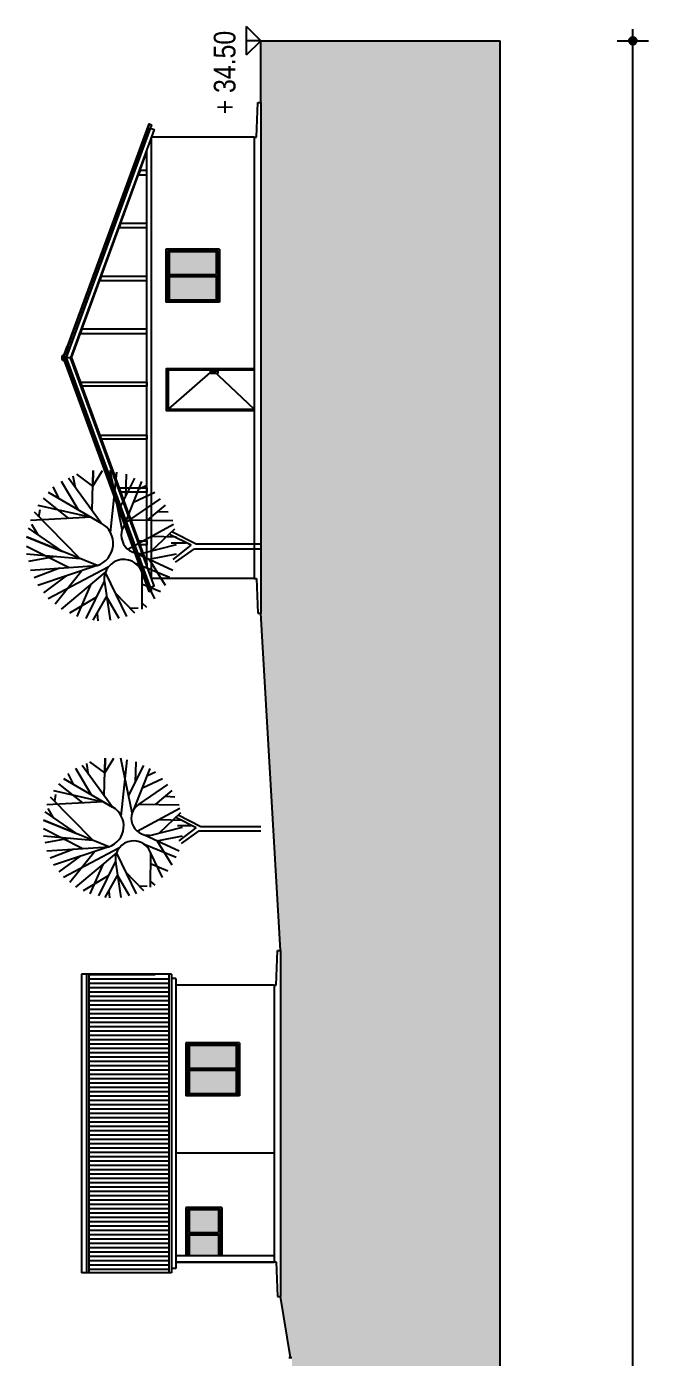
# Model space of a CAD drawing. Header units: inches. Extents: x 203 to 1065, y -1127 to 921.
# Drawn here: x 399.03 to 413.36, y 760.86 to 791.56 of the extents above; entities that cross this region are included whole.
import ezdxf

# ---------------------------------------------------------------- set-up
doc = ezdxf.new("R2010")
doc.units = ezdxf.units.IN
doc.header["$MEASUREMENT"] = 0
doc.header["$PDMODE"] = 35
doc.linetypes.add('CONTINUA', pattern=[0])
for name, color, linetype in [('1-PLATEA', 3, 'Continuous'), ('CORTE MUROS', 4, 'CONTINUA'), ('COTAS', 7, 'Continuous'), ('FACHADA ABERTURAS', 3, 'CONTINUA'), ('FACHADA MUROS', 3, 'CONTINUA'), ('FACHADA TECHO', 3, 'CONTINUA'), ('Vegetación', 102, 'Continuous')]:
    doc.layers.add(name, color=color, linetype=linetype)
doc.styles.add('TECHNICLITE', font='techl___.ttf')
doc.dimstyles.new('1-100', dxfattribs={"dimscale": 0, "dimtxt": 0.09, "dimasz": 0.03, "dimexe": 0.12, "dimexo": 0.2, "dimgap": 0.005, "dimtad": 3, "dimzin": 0, "dimdsep": 46, "dimtxsty": 'TECHNICLITE', "dimblk1": 'COTA', "dimblk2": 'COTA', "dimsah": 1, "dimcen": 2.5, "dimse1": 1, "dimse2": 1, "dimclrd": 7, "dimclre": 7, "dimclrt": 7, "dimadec": 0, "dimazin": 0, "dimtfac": 1, "dimtdec": 6, "dimtmove": 2, "dimatfit": 3, "dimldrblk": 'COTA', "dimfxl": 1, "dimtolj": 1, "dimtzin": 0, "dimarcsym": 0})

# ---------------------------------------------------------------- blocks, each defined once
blk = doc.blocks.new('COTA')
h = blk.add_hatch(color=256)
edge = h.paths.add_edge_path()
edge.add_arc((0, 0), 0.5, 0, 360)
for p, q in [((0, 2), (0, -2)), ((-1.5, 0), (1.5, 0))]:
    blk.add_line(p, q)
blk.add_circle((0, 0), 0.5)
blk = doc.blocks.new('*D51')
at = {"layer": 'COTAS', "color": 7, "lineweight": -2, "transparency": 16777216}
blk.add_line((413.002, 625.266), (413.002, 791.049), dxfattribs=at)
at = {"layer": 'Defpoints', "color": 0, "transparency": 16777216}
for p in [(409.946, 791.229), (413.002, 791.229), (409.946, 625.086)]:
    blk.add_point(p, dxfattribs=at)
at = {"layer": 'COTAS', "color": 7, "lineweight": -2, "transparency": 16777216, "xscale": 0.18, "yscale": 0.18, "zscale": 0.18}
for p, rotation in [((413.002, 791.229), 90), ((413.002, 625.086), 270)]:
    blk.add_blockref('COTA', p, dxfattribs=dict(at, rotation=rotation))
at = {"layer": 'COTAS', "color": 7, "transparency": 16777216, "insert": (412.588, 708.157), "char_height": 0.8, "attachment_point": 5, "rotation": 90, "style": 'TECHNICLITE'}
blk.add_mtext('\\A1;166.14', dxfattribs=at)
blk = doc.blocks.new('vegetacion_02')
at = {"color": 0}
for p, q in [((-87.8, 955.8), (-128.3, 1062.5)), ((-96.3, 1077.9), (-76.9, 798.6)), ((-85.2, 918.7), (3.8, 1093.7)), ((-76.9, 798.6), (43.3, 1093.7)), ((-38.4, 971.3), (-59.2, 1086.4)), ((-27.4, 1093.7), (-47.3, 871.2)), ((-47.3, 871.2), (146.9, 1061.2)), ((43.3, 1093.7), (-17.6, 944.2)), ((-17.6, 944.2), (79.5, 1085.4)), ((53.3, 1047.4), (95.7, 1071.9)), ((125.9, 823.7), (112.2, 1077.9)), ((-83.7, 753), (-215.2, 1003.2)), ((-120, 927.7), (-190, 1023.3)), ((-76.9, 798.6), (-159.9, 1047.3)), ((231.1, 1003.2), (101.1, 781.4)), ((120.9, 916.4), (205.8, 1023.3)), ((175.8, 1047.3), (125.9, 823.7)), ((127, 1042), (158.2, 1037.5)), ((175.8, 1047.3), (175.8, 1047.3)), ((-259.2, 948), (-105.5, 764.7)), ((-98.1, 862.3), (-238.5, 974)), ((157.9, 878.3), (275.1, 948)), ((204.2, 957.5), (253.3, 982)), ((-208.5, 801.5), (-275.6, 913.9)), ((101.1, 781.4), (289.2, 918.7)), ((248.9, 889.6), (298, 898.5)), ((-142.3, 768.8), (-298.7, 845.9)), ((-156.9, 825.9), (-289.9, 884.3)), ((255.2, 816.8), (305.8, 884.3)), ((-276.7, 798.3), (-308, 796.1)), ((-305.6, 815.4), (-207.2, 758.9)), ((-76.9, 798.6), (-76.9, 798.6)), ((152.7, 819), (321.5, 815.4)), ((321.5, 815.4), (255.2, 816.8)), ((255.2, 816.8), (321.5, 776.6)), ((-154.5, 766.4), (-305.6, 744.8)), ((-207.2, 758.9), (-297.1, 707.6)), ((-105.5, 764.7), (-289.9, 675.9)), ((-189.9, 724), (-273.8, 642.4)), ((61.2, 742.5), (315, 716.1)), ((74.9, 693.7), (321.5, 744.8)), ((-7.5, 670.8), (97, 478.8)), ((93, 684.9), (275.1, 612.2)), ((152.2, 709.7), (289.1, 641.2)), ((214.5, 678.6), (305.8, 675.9)), ((-255.1, 660.6), (-253.2, 626.4)), ((-64.6, 641.9), (-124.7, 495.9)), ((-24.7, 634.8), (-96.3, 482.3)), ((-25.8, 614.7), (11.5, 466.5)), ((114.3, 663.8), (112.2, 482.3)), ((203.2, 534.8), (114.3, 663.8)), ((188.5, 646.8), (231.1, 557)), ((244.2, 624.6), (259.8, 588.9)), ((-102.7, 611.1), (-259.2, 612.2)), ((-233, 612.1), (-250.8, 592.1)), ((-215.2, 557), (-102.7, 611.1)), ((-153.2, 611.5), (-185.5, 533.3)), ((-159.9, 512.9), (-50.1, 580.8)), ((-50.1, 580.8), (-27.4, 466.5)), ((-14.8, 571.1), (76.9, 474.2)), ((46.3, 571.9), (43.3, 466.5)), ((113.4, 588.6), (175.8, 512.9)), ((150.3, 543.4), (148.1, 501.1)), ((-63, 471.1), (-5.9, 391.3)), ((-51.1, 481.2), (8.5, 405.8)), ((8.5, 405.8), (52.6, 493.8)), ((66.4, 486.9), (14.6, 384.7)), ((19.2, 488.9), (19.2, 427.2)), ((-5.9, 391.3), (-5.9, 114.2)), ((14.6, 384.7), (14.6, 114.2))]:
    blk.add_line(p, q, dxfattribs=at)
for centre, radius, start, end in [((15.9, 829), 97.6, 198.1269, 330.7815), ((-132.8, 687.4), 82, 291.545, 105.3248), ((50.8, 620.8), 76.8, 34.0996, 184.5131)]:
    blk.add_arc(centre, radius, start, end, dxfattribs=at)

msp = doc.modelspace()

# ---------------------------------------------------------------- hatches: boundary and pattern name
at = {"linetype": 'ByBlock', "true_color": 0x139b48}
h = msp.add_hatch(color=114, dxfattribs=at)
h.dxf.hatch_style = 1
h.paths.add_polyline_path([(409.946, 791.229), (404.426, 791.229), (404.426, 789.805), (404.426, 778.029), (404.884, 770.246), (404.884, 762.266), (405.107, 760.859), (405.142, 760.859), (405.142, 752.879), (405.607, 751.472), (405.642, 751.472), (405.642, 743.492), (405.642, 742.085), (405.642, 734.105), (405.892, 732.698), (405.892, 724.718), (406.06, 723.311), (406.06, 715.331), (406.392, 713.924), (406.392, 705.944), (406.624, 699.983), (406.624, 692.021), (406.624, 690.603), (406.624, 682.641), (406.874, 681.223), (406.874, 673.261), (407.124, 671.843), (407.124, 663.881), (407.589, 662.463), (407.624, 662.463), (407.624, 654.501), (407.624, 653.083), (407.624, 645.121), (407.625, 643.703), (407.625, 635.741), (408.09, 634.323), (408.125, 634.323), (408.125, 626.361), (408.446, 625.086), (409.946, 625.086)])
at = {"layer": 'CORTE MUROS'}
h = msp.add_hatch(dxfattribs=at)
h.set_pattern_fill('_USER', color=251, scale=0.1, angle=180, style=0, pattern_type=0)
h.set_pattern_definition([(180, (1173.03361, -1461.80752), (-1e-17, -0.1), [])])
h.paths.add_polyline_path([(400.465, 762.816), (400.465, 769.7), (402.309, 769.691), (402.309, 762.807)])
at = {"layer": 'FACHADA ABERTURAS'}
for points in [[(402.313, 785.839), (402.313, 786.371), (403.399, 786.371), (403.399, 785.839)], [(402.313, 785.254), (402.313, 785.79), (403.399, 785.79), (403.399, 785.254)], [(402.771, 767.532), (402.771, 768.064), (403.858, 768.064), (403.858, 767.532)], [(403.453, 764.268), (402.771, 764.268), (402.771, 763.736), (403.453, 763.736)], [(402.771, 763.206), (402.771, 763.687), (403.453, 763.687), (403.453, 763.206)]]:
    msp.add_hatch(color=252, dxfattribs=at).paths.add_polyline_path(points)
at = {"layer": 'FACHADA ABERTURAS', "transparency": 33554687}
msp.add_hatch(color=252, dxfattribs=at).paths.add_polyline_path([(402.771, 766.947), (402.771, 767.483), (403.858, 767.483), (403.858, 766.947)])

# ---------------------------------------------------------------- linework, layer by layer
at = {"layer": '1-PLATEA', "color": 4}
for p, q in [((404.326, 789.005), (404.356, 789.805)), ((404.356, 789.805), (404.426, 789.805)), ((404.426, 789.805), (404.426, 778.029)), ((404.276, 789.005), (404.276, 778.829)), ((404.276, 789.005), (404.326, 789.005)), ((404.276, 778.829), (404.326, 778.829)), ((404.326, 778.829), (404.356, 778.029)), ((404.356, 778.029), (404.426, 778.029)), ((404.784, 769.446), (404.814, 770.246)), ((404.814, 770.246), (404.884, 770.246)), ((404.884, 770.246), (404.884, 762.266)), ((404.734, 769.446), (404.734, 763.066)), ((404.734, 769.446), (404.784, 769.446)), ((404.734, 763.066), (404.784, 763.066)), ((404.784, 763.066), (404.814, 762.266)), ((404.814, 762.266), (404.884, 762.266)), ((405.072, 760.859), (405.142, 760.859))]:
    msp.add_line(p, q, dxfattribs=at)
at = {"layer": 'CORTE MUROS'}
for p, q in [((402.464, 769.6), (402.364, 769.6)), ((402.464, 769.6), (402.464, 762.912)), ((402.464, 762.912), (402.364, 762.912))]:
    msp.add_line(p, q, dxfattribs=at)
for points in [[(401.895, 788.983), (401.895, 778.85)], [(400.038, 783.917), (400.059, 783.917), (401.8, 788.666), (401.8, 788.724)], [(401.8, 779.109), (401.8, 788.724)], [(401.641, 788.234), (401.606, 788.139), (401.799, 788.139), (401.799, 788.234), (401.641, 788.234)], [(401.194, 787.014), (401.159, 786.919), (401.8, 786.919), (401.8, 787.014), (401.194, 787.014)], [(400.747, 785.794), (400.712, 785.699), (401.8, 785.699), (401.8, 785.794), (400.747, 785.794)], [(400.3, 784.574), (400.265, 784.479), (401.8, 784.479), (401.8, 784.574), (400.3, 784.574)], [(400.038, 783.917), (400.059, 783.917), (401.8, 779.167), (401.8, 779.109)], [(400.3, 783.259), (400.265, 783.354), (401.8, 783.354), (401.8, 783.259), (400.3, 783.259)], [(400.747, 782.039), (400.712, 782.134), (401.8, 782.134), (401.8, 782.039), (400.747, 782.039)], [(401.194, 780.819), (401.159, 780.914), (401.8, 780.914), (401.8, 780.819), (401.194, 780.819)], [(401.641, 779.599), (401.606, 779.694), (401.799, 779.694), (401.799, 779.599), (401.641, 779.599)]]:
    msp.add_lwpolyline(points, dxfattribs=at)
at = {"layer": 'COTAS'}
for p, q in [((404.098, 790.903), (404.1, 791.556)), ((404.426, 791.229), (404.1, 791.556)), ((404.426, 791.229), (404.099, 791.23))]:
    msp.add_line(p, q, dxfattribs=at)
msp.add_lwpolyline([(404.098, 790.903), (404.426, 791.229)], dxfattribs=at)
at = {"layer": 'FACHADA ABERTURAS'}
for p, q in [((403.474, 786.422), (402.239, 786.422)), ((402.239, 786.422), (402.239, 785.2)), ((402.279, 786.392), (402.279, 785.23)), ((402.279, 786.392), (403.434, 786.392)), ((402.313, 786.371), (402.313, 785.839)), ((402.313, 786.371), (403.399, 786.371)), ((403.399, 786.371), (403.399, 785.839)), ((403.434, 786.392), (403.434, 785.23)), ((403.474, 786.422), (403.474, 785.2)), ((402.279, 785.806), (403.434, 785.806)), ((402.313, 785.839), (403.399, 785.839)), ((402.313, 785.79), (402.313, 785.254)), ((402.313, 785.79), (403.399, 785.79)), ((403.399, 785.79), (403.399, 785.254)), ((402.313, 785.254), (403.399, 785.254)), ((403.474, 785.2), (402.239, 785.2)), ((403.434, 785.23), (402.279, 785.23)), ((403.26, 783.61), (403.26, 783.553)), ((403.435, 783.61), (403.26, 783.61)), ((403.435, 783.553), (403.26, 783.553)), ((403.435, 783.61), (403.435, 783.553)), ((403.932, 768.115), (402.697, 768.115)), ((402.697, 768.115), (402.697, 766.893)), ((402.737, 768.085), (402.737, 766.923)), ((402.737, 768.085), (403.892, 768.085)), ((402.771, 768.064), (402.771, 767.532)), ((402.771, 768.064), (403.858, 768.064)), ((403.858, 768.064), (403.858, 767.532)), ((403.892, 768.085), (403.892, 766.923)), ((403.932, 768.115), (403.932, 766.893)), ((402.737, 767.499), (403.892, 767.499)), ((402.771, 767.532), (403.858, 767.532)), ((402.771, 767.483), (402.771, 766.947)), ((402.771, 767.483), (403.858, 767.483)), ((403.858, 767.483), (403.858, 766.947)), ((403.932, 766.893), (402.697, 766.893)), ((403.892, 766.923), (402.737, 766.923)), ((402.771, 766.947), (403.858, 766.947)), ((403.527, 764.319), (402.697, 764.319)), ((402.697, 764.319), (402.697, 763.206)), ((402.737, 764.289), (402.737, 763.206)), ((402.737, 764.289), (403.487, 764.289)), ((402.771, 764.268), (402.771, 763.736)), ((402.771, 764.268), (403.453, 764.268)), ((403.453, 764.268), (403.453, 763.736)), ((403.487, 764.289), (403.487, 763.206)), ((403.527, 764.319), (403.527, 763.206)), ((402.737, 763.703), (403.487, 763.703)), ((402.771, 763.736), (403.453, 763.736)), ((402.771, 763.687), (402.771, 763.206)), ((402.771, 763.687), (403.453, 763.687)), ((403.453, 763.687), (403.453, 763.206))]:
    msp.add_line(p, q, dxfattribs=at)
for points in [[(404.276, 782.691), (402.25, 782.691), (402.25, 783.671), (404.276, 783.671)], [(404.276, 783.631), (402.29, 783.631), (402.29, 782.731), (404.276, 782.731)], [(404.276, 782.731), (403.324, 783.631), (402.29, 782.731)]]:
    msp.add_lwpolyline(points, dxfattribs=at)
msp.add_circle((403.291, 783.582), 0.025, dxfattribs=at)
at = {"layer": 'FACHADA MUROS'}
for p, q in [((404.276, 789.009), (401.904, 789.009)), ((404.276, 778.825), (401.904, 778.825)), ((402.464, 769.455), (404.734, 769.455)), ((402.464, 765.576), (404.734, 765.576)), ((402.464, 763.206), (404.734, 763.206)), ((402.464, 763.066), (404.734, 763.066)), ((402.464, 763.057), (404.734, 763.057))]:
    msp.add_line(p, q, dxfattribs=at)
at = {"layer": 'FACHADA TECHO'}
for p, q in [((400.295, 769.7), (400.295, 762.812)), ((402.364, 769.7), (400.295, 769.7)), ((400.41, 769.7), (400.41, 762.812)), ((400.465, 769.7), (400.465, 762.812)), ((402.309, 769.7), (402.309, 762.812)), ((402.364, 769.7), (402.364, 762.812)), ((402.364, 762.812), (400.295, 762.812))]:
    msp.add_line(p, q, dxfattribs=at)
for points in [[(399.886, 783.943), (401.852, 789.31), (401.906, 789.291), (399.939, 783.923)], [(401.852, 789.31), (399.886, 783.943), (399.893, 783.94), (401.86, 789.308)], [(399.886, 783.89), (401.852, 778.523), (401.906, 778.542), (399.939, 783.91)], [(401.852, 778.523), (399.886, 783.89), (399.893, 783.893), (401.86, 778.526)]]:
    msp.add_lwpolyline(points, close=True, dxfattribs=at)
for points in [[(399.937, 783.917), (401.877, 789.212), (401.966, 789.18), (400.038, 783.917), (399.937, 783.917)], [(399.89, 783.987), (399.959, 784.174), (400.013, 784.155), (399.972, 784.046), (399.897, 783.974)], [(399.894, 783.985), (399.962, 784.168), (400.006, 784.152), (399.968, 784.049), (399.894, 783.978)], [(399.89, 783.846), (399.959, 783.659), (400.013, 783.679), (399.972, 783.787), (399.897, 783.859)], [(399.894, 783.848), (399.962, 783.665), (400.006, 783.682), (399.968, 783.785), (399.894, 783.855)], [(399.937, 783.917), (401.877, 778.621), (401.966, 778.654), (400.038, 783.917), (399.937, 783.917)]]:
    msp.add_lwpolyline(points, dxfattribs=at)
for radius, start, end in [(0.073, 105.9239, 254.0761), (0.059, 102.3006, 257.6994)]:
    msp.add_arc((399.91, 783.917), radius, start, end, dxfattribs=at)
at = {"layer": 'Vegetación', "linetype": 'ByBlock'}
for p, q in [((404.426, 789.805), (404.426, 791.229)), ((404.426, 791.229), (409.946, 791.229)), ((409.946, 625.086), (409.946, 791.229)), ((404.884, 770.246), (404.426, 778.029)), ((405.107, 760.859), (404.884, 762.266))]:
    msp.add_line(p, q, dxfattribs=at)

# ---------------------------------------------------------------- block references
at = {"layer": 'Vegetación', "linetype": 'ByBlock', "rotation": 90}
for p, xscale, yscale, zscale in [((405.055, 779.546), 0.005511811023622047, 0.005511811023622047, 0.005511811023622047), ((405.01, 773.033), 0.005118110236220472, 0.005118110236220472, 0.005118110236220472)]:
    msp.add_blockref('vegetacion_02', p, dxfattribs=dict(at, xscale=xscale, yscale=yscale, zscale=zscale))

# ---------------------------------------------------------------- texts
at = {"layer": 'COTAS', "style": 'TECHNICLITE'}
msp.add_text('+ 34.50', height=0.5, rotation=90, dxfattribs=at).set_placement((403.842, 789.532))

# ---------------------------------------------------------------- dimensions: what is measured, and where the dimension line sits
at = {"layer": 'COTAS'}
dim = msp.add_linear_dim(base=(413.002, 791.229), p1=(409.946, 625.086), p2=(409.946, 791.229), angle=90, dimstyle='1-100', override={"dimscale": 1, "dimtxt": 0.8, "dimasz": 0.18}, dxfattribs=at)
dim.commit()
dim.dimension.update_dxf_attribs({"geometry": '*D51', "text_midpoint": (412.588, 708.157)})

doc.saveas('drawing.dxf')
